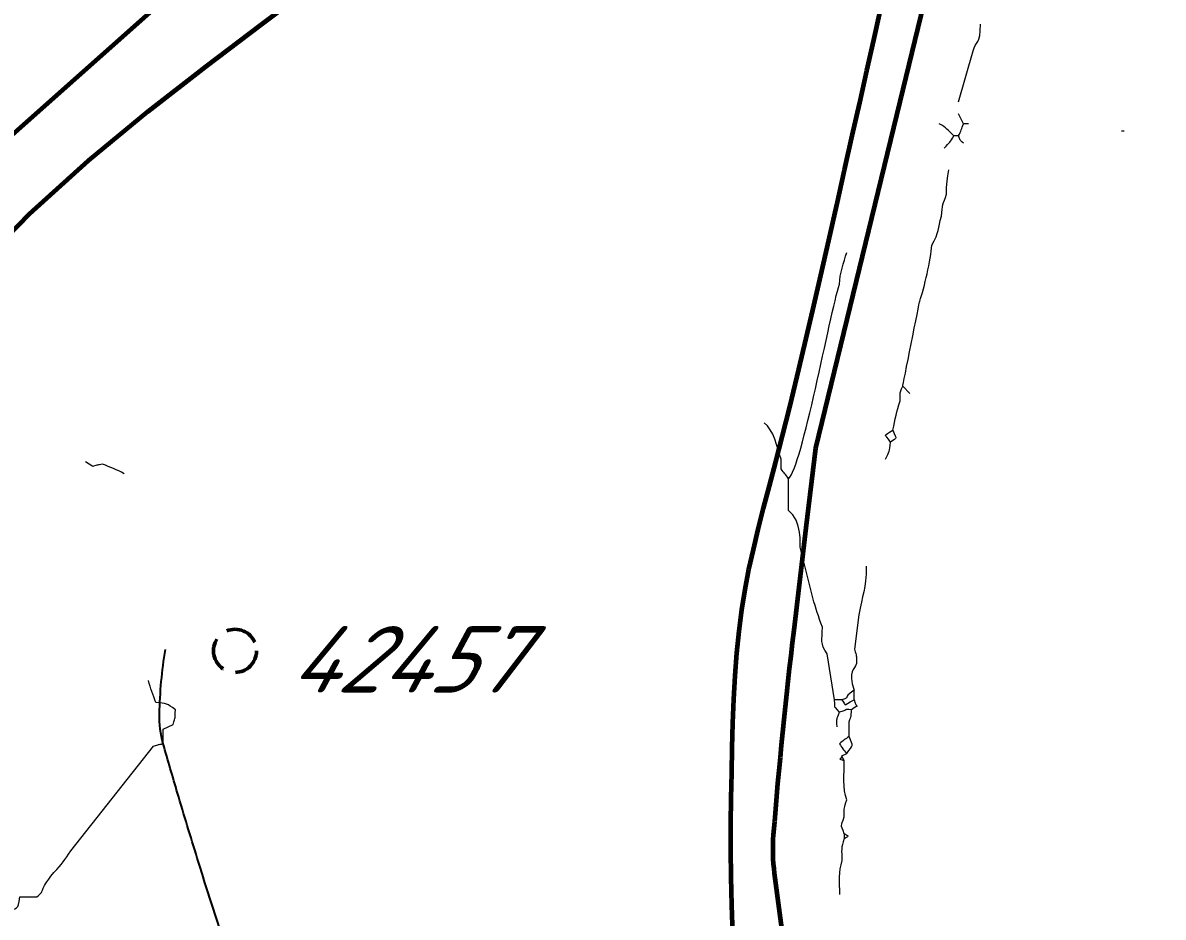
# Model space of a CAD drawing. Header units: centimetres. Extents: x -1591 to 2988, y -2086 to 1278.
# Drawn here: x -1029.4 to -857.9, y -274.5 to -139.9 of the extents above; entities that cross this region are included whole.
import ezdxf

# ---------------------------------------------------------------- set-up
doc = ezdxf.new("R2010")
doc.units = ezdxf.units.CM
doc.header["$MEASUREMENT"] = 0
doc.linetypes.add('DASHED', pattern=[7, 5, -2, 0])
for name, color, linetype in [('layer 1', 7, 'Continuous'), ('Дороги', 210, 'Continuous'), ('Свердловини', 90, 'Continuous')]:
    doc.layers.add(name, color=color, linetype=linetype)
doc.styles.add('style1', font='isocpeur_0.ttf', dxfattribs={"oblique": 15, "height": 10})
picture_1 = doc.add_image_def('image1.jpg', size_in_pixel=(4696, 8380))

msp = doc.modelspace()

# ---------------------------------------------------------------- linework, layer by layer
at = {"layer": 'layer 1'}
msp.add_lwpolyline([(-996.784, -285.254, -0.0065161), (-1003.148, -265.577, -0.0025639), (-1006.112, -255.811, -0.0033841), (-1008.269, -248.386, -0.075066), (-1008.837, -243.904, -0.0345868), (-1007.932, -234.184)], format="xyb", dxfattribs=at)
at = {"layer": 'layer 1', "lineweight": 20}
for points, knots in [([(-888.665, -151.826), (-888.665, -151.826), (-886.471, -144.145), (-886.471, -144.145), (-886.471, -144.145), (-886.133, -142.748), (-885.373, -143.226), (-885.373, -140.121)], [0, 0, 0, 0, 0.3333333, 0.3333333, 0.3333333, 0.3333333, 1, 1, 1, 1]), ([(-887.202, -155.117), (-887.202, -155.117), (-887.934, -155.117), (-887.934, -155.117), (-887.934, -155.117), (-887.934, -155.117), (-888.665, -153.654), (-888.665, -153.654)], [0, 0, 0, 0, 0.3333333, 0.3333333, 0.3333333, 0.3333333, 1, 1, 1, 1]), ([(-887.934, -158.043), (-888.645, -157.332), (-888.391, -157.673), (-888.665, -156.946), (-888.665, -156.946), (-888.665, -156.946), (-889.397, -156.946), (-889.397, -156.946), (-889.397, -156.946), (-890.4, -155.942), (-890.455, -155.813), (-891.591, -155.117)], [0, 0, 0, 0, 0.25, 0.25, 0.25, 0.25, 0.5, 0.5, 0.5, 0.5, 1, 1, 1, 1]), ([(-895.98, -195.717), (-895.98, -195.717), (-897.078, -194.619), (-897.078, -194.619), (-897.078, -194.619), (-897.078, -194.619), (-894.517, -181.818), (-894.517, -181.818), (-894.517, -181.818), (-893.83, -179.831), (-892.854, -175.562), (-892.689, -173.405), (-892.689, -173.405), (-891.534, -171.404), (-891.863, -170.983), (-891.226, -169.016), (-891.226, -169.016), (-891.19, -167.404), (-890.979, -167.126), (-890.494, -165.724), (-890.494, -165.724), (-890.413, -165.239), (-890.642, -164.729), (-890.128, -162.067)], [0, 0, 0, 0, 0.1428571, 0.1428571, 0.1428571, 0.1428572, 0.2857143, 0.2857143, 0.2857143, 0.2857143, 0.4285714, 0.4285714, 0.4285714, 0.4285714, 0.5714286, 0.5714286, 0.5714286, 0.5714286, 0.7142857, 0.7142857, 0.7142857, 0.7142857, 1, 1, 1, 1]), ([(-902.564, -221.686), (-902.564, -225.16), (-903.187, -225.997), (-903.661, -229.001), (-903.661, -229.001), (-903.661, -229.001), (-904.342, -234.148), (-904.342, -234.148), (-904.342, -234.148), (-903.974, -235.413), (-904.059, -234.878), (-904.027, -236.316), (-904.027, -236.316), (-904.27, -237.276), (-905.363, -237.347), (-904.393, -240.339), (-904.393, -240.339), (-906.407, -241.706), (-904.654, -241.188), (-906.222, -241.802), (-906.222, -241.802), (-906.222, -241.802), (-907.319, -241.802), (-907.319, -241.802), (-907.319, -241.802), (-907.319, -241.802), (-908.416, -234.853), (-908.416, -234.853), (-908.416, -234.853), (-909.565, -233.241), (-909.148, -232.906), (-909.148, -230.83), (-909.148, -230.83), (-909.804, -229.194), (-910.082, -228.072), (-910.611, -226.441), (-910.611, -226.441), (-910.611, -226.441), (-912.505, -218.793), (-912.505, -218.793), (-912.505, -218.793), (-912.506, -218.789), (-912.127, -214.727), (-914.268, -213.273), (-914.268, -213.273), (-914.268, -213.273), (-914.268, -208.518), (-914.268, -208.518), (-914.268, -208.518), (-912.212, -206.925), (-908.045, -183.752), (-906.588, -179.258), (-906.588, -179.258), (-906.554, -177.709), (-905.95, -175.921), (-905.49, -174.503)], [0, 0, 0, 0, 0.0666667, 0.0666667, 0.0666667, 0.0666667, 0.1333333, 0.1333333, 0.1333333, 0.1333333, 0.2, 0.2, 0.2, 0.2, 0.2666667, 0.2666667, 0.2666667, 0.2666667, 0.3333333, 0.3333333, 0.3333333, 0.3333333, 0.4, 0.4, 0.4, 0.4, 0.4666667, 0.4666667, 0.4666667, 0.4666667, 0.5333333, 0.5333333, 0.5333333, 0.5333333, 0.6, 0.6, 0.6, 0.6, 0.6666667, 0.6666667, 0.6666667, 0.6666667, 0.7333333, 0.7333333, 0.7333333, 0.7333333, 0.8, 0.8, 0.8, 0.8, 0.8666667, 0.8666667, 0.8666667, 0.8666667, 1, 1, 1, 1]), ([(-898.541, -201.203), (-897.946, -202.825), (-897.866, -202.138), (-898.907, -203.032), (-898.907, -203.032), (-899.798, -201.579), (-900.09, -202.281), (-898.541, -201.203), (-898.541, -201.203), (-898.226, -199.538), (-897.989, -198.392), (-897.444, -196.814), (-897.444, -196.814), (-897.444, -195.311), (-897.564, -195.871), (-897.078, -194.619)], [0, 0, 0, 0, 0.2, 0.2, 0.2, 0.2, 0.4, 0.4, 0.4, 0.4, 0.6, 0.6, 0.6, 0.6, 1, 1, 1, 1]), ([(-914.268, -208.518), (-914.704, -207.838), (-914.854, -207.703), (-915.366, -207.055), (-915.366, -207.055), (-915.366, -207.055), (-915.366, -205.592), (-915.366, -205.592), (-915.366, -205.592), (-915.971, -203.842), (-916.435, -201.118), (-917.926, -200.106)], [0, 0, 0, 0, 0.25, 0.25, 0.25, 0.25, 0.5, 0.5, 0.5, 0.5, 1, 1, 1, 1]), ([(-1014.121, -207.787), (-1015.282, -207.117), (-1016.19, -206.814), (-1017.413, -206.324), (-1017.413, -206.324), (-1018.198, -206.488), (-1018.042, -206.413), (-1018.876, -206.69), (-1018.876, -206.69), (-1018.876, -206.69), (-1019.973, -205.958), (-1019.973, -205.958)], [0, 0, 0, 0, 0.25, 0.25, 0.25, 0.25, 0.5, 0.5, 0.5, 0.5, 1, 1, 1, 1]), ([(-1071.911, -268.137), (-1071.911, -268.137), (-1070.448, -268.137), (-1070.448, -268.137), (-1070.448, -268.137), (-1070.448, -268.137), (-1070.082, -268.869), (-1070.082, -268.869), (-1070.082, -268.869), (-1068.644, -268.9), (-1069.179, -268.816), (-1067.888, -269.234), (-1067.888, -269.234), (-1067.888, -269.234), (-1065.327, -269.234), (-1065.327, -269.234), (-1065.327, -269.234), (-1064.595, -269.488), (-1063.865, -269.713), (-1063.133, -269.966), (-1063.133, -269.966), (-1062.196, -269.383), (-1062.972, -269.383), (-1062.036, -269.966), (-1062.036, -269.966), (-1060.589, -270.435), (-1060.702, -270.332), (-1059.109, -270.332), (-1059.109, -270.332), (-1059.109, -270.332), (-1055.818, -271.063), (-1055.818, -271.063), (-1055.818, -271.063), (-1054.104, -271.905), (-1055.094, -271.736), (-1053.257, -271.429), (-1053.257, -271.429), (-1053.257, -271.429), (-1048.868, -272.526), (-1048.868, -272.526), (-1048.868, -272.526), (-1048.857, -272.527), (-1044.274, -272.34), (-1042.65, -272.892), (-1042.65, -272.892), (-1041.645, -273.55), (-1041.139, -273.844), (-1040.09, -274.355), (-1040.09, -274.355), (-1040.09, -274.355), (-1036.798, -274.355), (-1036.798, -274.355), (-1036.798, -274.355), (-1035.662, -273.987), (-1035.008, -273.992), (-1033.872, -273.624), (-1033.872, -273.624), (-1033.872, -273.624), (-1032.043, -273.624), (-1032.043, -273.624), (-1032.043, -273.624), (-1030.155, -272.97), (-1030.058, -273.554), (-1029.849, -271.429), (-1029.849, -271.429), (-1029.849, -271.429), (-1027.288, -271.429), (-1027.288, -271.429), (-1027.288, -271.429), (-1025.747, -270.145), (-1027.217, -270.822), (-1024.728, -267.771), (-1024.728, -267.771), (-1023.449, -266.464), (-1023.086, -265.884), (-1022.168, -264.48), (-1022.168, -264.48), (-1022.168, -264.48), (-1009.732, -248.752), (-1009.732, -248.752), (-1009.732, -248.752), (-1008.833, -248.428), (-1009.105, -248.548), (-1008.269, -248.386), (-1008.269, -248.386), (-1008.269, -248.386), (-1008.269, -246.192), (-1008.269, -246.192), (-1008.269, -246.192), (-1008.269, -246.192), (-1006.78, -245.511), (-1006.78, -245.511), (-1006.78, -245.511), (-1006.387, -244.169), (-1006.471, -244.704), (-1006.44, -243.266), (-1006.44, -243.266), (-1007.714, -242.33), (-1007.74, -242.293), (-1009.366, -242.168), (-1009.366, -242.168), (-1009.751, -241.055), (-1010.216, -240.05), (-1010.463, -238.876)], [0, 0, 0, 0, 0.037037, 0.037037, 0.037037, 0.037037, 0.0740741, 0.0740741, 0.0740741, 0.0740741, 0.1111111, 0.1111111, 0.1111111, 0.1111111, 0.1481481, 0.1481481, 0.1481481, 0.1481482, 0.1851852, 0.1851852, 0.1851852, 0.1851852, 0.2222222, 0.2222222, 0.2222222, 0.2222222, 0.2592593, 0.2592593, 0.2592593, 0.2592593, 0.2962963, 0.2962963, 0.2962963, 0.2962963, 0.3333333, 0.3333333, 0.3333333, 0.3333333, 0.3703704, 0.3703704, 0.3703704, 0.3703704, 0.4074074, 0.4074074, 0.4074074, 0.4074074, 0.4444444, 0.4444444, 0.4444444, 0.4444445, 0.4814815, 0.4814815, 0.4814815, 0.4814815, 0.5185185, 0.5185185, 0.5185185, 0.5185185, 0.5555556, 0.5555556, 0.5555556, 0.5555556, 0.5925926, 0.5925926, 0.5925926, 0.5925926, 0.6296296, 0.6296296, 0.6296296, 0.6296296, 0.6666667, 0.6666667, 0.6666667, 0.6666667, 0.7037037, 0.7037037, 0.7037037, 0.7037037, 0.7407407, 0.7407407, 0.7407407, 0.7407408, 0.7777778, 0.7777778, 0.7777778, 0.7777778, 0.8148148, 0.8148148, 0.8148148, 0.8148148, 0.8518519, 0.8518519, 0.8518519, 0.8518519, 0.8888889, 0.8888889, 0.8888889, 0.8888889, 0.9259259, 0.9259259, 0.9259259, 0.9259259, 1, 1, 1, 1]), ([(-906.222, -241.802), (-905.334, -242.857), (-906.357, -242.656), (-904.393, -241.802), (-904.393, -241.802), (-904.393, -241.802), (-904.393, -240.339), (-904.393, -240.339)], [0, 0, 0, 0, 0.3333333, 0.3333333, 0.3333333, 0.3333333, 1, 1, 1, 1]), ([(-904.393, -241.802), (-903.879, -243.416), (-903.537, -242.253), (-904.759, -243.266), (-904.759, -243.266), (-906.192, -243.162), (-904.832, -243.167), (-906.588, -243.631), (-906.588, -243.631), (-907.642, -242.183), (-907.172, -243.68), (-907.319, -241.802)], [0, 0, 0, 0, 0.25, 0.25, 0.25, 0.25, 0.5, 0.5, 0.5, 0.5, 1, 1, 1, 1]), ([(-905.124, -247.289), (-905.805, -247.725), (-905.94, -247.874), (-906.588, -248.386), (-906.588, -248.386), (-906.144, -249.078), (-906.025, -249.187), (-905.49, -249.849), (-905.49, -249.849), (-904.475, -248.424), (-904.483, -248.941), (-905.124, -247.289), (-905.124, -247.289), (-905.124, -247.289), (-905.124, -245.094), (-905.124, -245.094), (-905.124, -245.094), (-904.769, -244.021), (-904.847, -244.422), (-904.759, -243.266)], [0, 0, 0, 0, 0.1666667, 0.1666667, 0.1666667, 0.1666667, 0.3333333, 0.3333333, 0.3333333, 0.3333333, 0.5, 0.5, 0.5, 0.5, 0.6666667, 0.6666667, 0.6666667, 0.6666667, 1, 1, 1, 1]), ([(-906.222, -250.215), (-906.388, -250.893), (-906.939, -250.538), (-905.856, -250.946), (-905.856, -250.946), (-905.856, -250.946), (-906.222, -250.215), (-906.222, -250.215), (-906.222, -250.215), (-906.222, -250.215), (-905.49, -249.849), (-905.49, -249.849)], [0, 0, 0, 0, 0.25, 0.25, 0.25, 0.25, 0.5, 0.5, 0.5, 0.5, 1, 1, 1, 1]), ([(-905.856, -261.919), (-906.452, -260.383), (-906.37, -260.944), (-905.856, -259.359), (-905.856, -259.359), (-905.856, -257.845), (-905.93, -258.154), (-905.49, -256.799), (-905.49, -256.799), (-906.138, -255.131), (-905.856, -252.862), (-905.856, -250.946)], [0, 0, 0, 0, 0.25, 0.25, 0.25, 0.25, 0.5, 0.5, 0.5, 0.5, 1, 1, 1, 1]), ([(-905.856, -262.651), (-905.091, -262.074), (-905.091, -262.496), (-905.856, -261.919), (-905.856, -261.919), (-905.856, -261.919), (-905.856, -262.651), (-905.856, -262.651), (-905.856, -262.651), (-906.415, -264.091), (-906.222, -264.321), (-906.222, -265.943), (-906.222, -265.943), (-906.785, -267.679), (-906.588, -269.124), (-906.588, -271.063)], [0, 0, 0, 0, 0.2, 0.2, 0.2, 0.2, 0.4, 0.4, 0.4, 0.4, 0.6, 0.6, 0.6, 0.6, 1, 1, 1, 1])]:
    msp.add_open_spline(points, degree=3, knots=knots, dxfattribs=at)
for points in [[(-888.665, -156.946), (-888.32, -156.22), (-888.191, -155.892), (-887.934, -155.117)], [(-890.86, -158.775), (-889.933, -157.848), (-890.01, -157.963), (-889.397, -156.946)], [(-863.794, -156.215), (-863.794, -156.215), (-864.159, -156.215), (-864.159, -156.215)], [(-899.638, -205.592), (-899.12, -204.302), (-899.019, -204.501), (-898.907, -203.032)], [(-906.953, -245.826), (-906.953, -244.322), (-907.073, -244.883), (-906.588, -243.631)]]:
    msp.add_open_spline(points, degree=3, dxfattribs=at)
at = {"layer": 'Дороги', "color": 2, "lineweight": 60}
msp.add_lwpolyline([(-815.677, 37.227), (-864.526, -27.276, 0.0072603), (-868.972, -33.328, 0.0218851), (-870.329, -35.419, 0.1140952), (-872.381, -41.953, -0.0403724), (-875.39, -60.852), (-897.069, -149.986), (-910.182, -203.902), (-911.619, -215.897), (-913.465, -231.307, 0.009912), (-916.532, -262.071, 0.0529682), (-916.38, -267.87), (-910.985, -308.463)], format="xyb", dxfattribs=at)
for points in [[(-837.013, 22.868), (-866.657, -16.159), (-882.66, -37.227), (-892.983, -47.613), (-907.693, -60.558), (-926.386, -74.987), (-954.59, -96.76), (-978.649, -113.633), (-1002.65, -131.577), (-1032.934, -158.483), (-1055.189, -180.719), (-1065.569, -193.332), (-1073.765, -207.078), (-1080.69, -223.562), (-1088.029, -241.243), (-1092.726, -244.611), (-1127.291, -247.257)], [(-1036.866, -177.351), (-1028.372, -168.664), (-1019.517, -160.647), (-1010.579, -153.26), (-1001.831, -146.464), (-993.55, -140.217), (-985.956, -134.482)], [(-900.507, -138.256), (-901.475, -142.565), (-902.503, -147.146), (-903.583, -151.957), (-904.707, -156.958), (-905.865, -162.109), (-907.05, -167.366), (-908.251, -172.671), (-909.457, -177.962), (-910.658, -183.178), (-911.842, -188.257), (-913, -193.137), (-914.119, -197.757), (-915.19, -202.055), (-916.202, -205.99), (-917.152, -209.607), (-918.034, -212.97), (-918.846, -216.144), (-919.584, -219.194), (-920.243, -222.184), (-920.821, -225.179), (-921.313, -228.245), (-921.718, -231.433), (-922.044, -234.744), (-922.301, -238.167), (-922.499, -241.691), (-922.647, -245.304), (-922.756, -248.994), (-922.836, -252.75), (-922.897, -256.561), (-922.944, -260.422), (-922.963, -264.365), (-922.933, -268.427), (-922.836, -272.645), (-922.652, -277.057)]]:
    msp.add_lwpolyline(points, dxfattribs=at)
at = {"layer": 'Свердловини', "linetype": 'DASHED', "lineweight": 50}
msp.add_circle((-997.469, -234.407), 3.238, dxfattribs=at)

# ---------------------------------------------------------------- texts
at = {"layer": 'Свердловини', "linetype": 'DASHED', "insert": (-989.494, -230.685), "char_height": 10, "attachment_point": 1, "style": 'style1'}
msp.add_mtext_dynamic_manual_height_columns('{\\fGOST Common|b0|i1|c204|p34;42457}', width=5.3259, gutter_width=12.5, heights=[0], dxfattribs=at)

# ---------------------------------------------------------------- pictures from other files: only their frames are drawn
image = msp.add_image(picture_1, insert=(-1591.237, -2067.523), size_in_units=(1712.853, 3056.581), dxfattribs=dict(fade=64))
image.dxf.flags = 7

doc.saveas('drawing.dxf')
